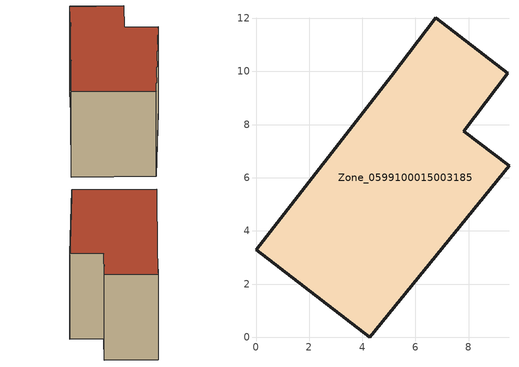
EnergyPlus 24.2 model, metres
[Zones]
Zone_0599100015003185
 floor ground (C_G): 5.08,9.83 6.76,12.02 9.48,9.93 7.82,7.76 9.52,6.45 4.28,0 0,3.29 z2.53
 wall outside (C_F): 7.82,7.76 9.48,9.93 6.76,12.02 5.08,9.83 0,3.29 4.28,0 9.52,6.45 7.82,7.76 z2.53:8.78
 roof outside (C_R): 4.28,0 9.52,6.45 7.82,7.76 9.48,9.93 6.76,12.02 5.08,9.83 0,3.29 z8.78
[BUILDING]
Pand.0599100015003185: North Axis=0; Terrain=City; Loads Convergence Tolerance Value=0.04; Temperature Convergence Tolerance Value=0.4; Solar Distribution=FullExterior; Maximum Number of Warmup Days=25; Minimum Number of Warmup Days=1
[Site:Location]
Rotterdam.The.Hague.AP_ZH_NLD Design_Conditions: Latitude=51.96; Longitude=4.45; Time Zone=1; Elevation=-4.5
[SITE:GROUNDTEMPERATURE:BUILDINGSURFACE]
18, 18, 18, 18, 18, 18, 18, 18, 18, 18, 18, 18
[MATERIAL] Thermal Absorptance=0.9; Solar Absorptance=0.7; Visible Absorptance=0.7
Name | Roughness | Thickness | Conductivity | Density | Specific Heat
G.TI.1946 | MediumSmooth | 0.15 | 1 | 540 | 1210
F.TI.1946 | Rough | 0.3 | 0.857143 | 1920 | 840
R.TI.1946 | MediumRough | 0.2 | 0.1 | 1500 | 1000
[CONSTRUCTION]
C_G: G.TI.1946
C_F: F.TI.1946
C_R: R.TI.1946
[ZONE]
Zone_0599100015003185: Type=1; Multiplier=1; Ceiling Height=Autocalculate; Volume=Autocalculate; Floor Area=autocalculate; Part of Total Floor Area=Yes
[ZONEINFILTRATION:DESIGNFLOWRATE]
Infil_Zone_0599100015003185: Zone or ZoneList or Space or SpaceList=Zone_0599100015003185; Schedule=AlwaysOn; Design Flow Rate Calculation Method=Flow/Area; Flow Rate per Floor Area=0.003; Constant Term Coefficient=1; Temperature Term Coefficient=0; Velocity Term Coefficient=0; Velocity Squared Term Coefficient=0
[HVACTEMPLATE:ZONE:IDEALLOADSAIRSYSTEM]
Zone_0599100015003185: Maximum Heating Supply Air Temperature=50; Minimum Cooling Supply Air Temperature=13; Maximum Heating Supply Air Humidity Ratio=0.0156; Minimum Cooling Supply Air Humidity Ratio=0.0077; Heating Limit=NoLimit; Cooling Limit=NoLimit; Dehumidification Control Type=ConstantSensibleHeatRatio; Cooling Sensible Heat Ratio=0.7; Dehumidification Setpoint=60; Humidification Control Type=None; Humidification Setpoint=30; Outdoor Air Method=None; Outdoor Air Flow Rate per Person=0.00944; Outdoor Air Flow Rate per Zone Floor Area=0; Outdoor Air Flow Rate per Zone=0; Demand Controlled Ventilation Type=None; Outdoor Air Economizer Type=NoEconomizer; Heat Recovery Type=None; Sensible Heat Recovery Effectiveness=0.7; Latent Heat Recovery Effectiveness=0.65
[ZONECONTROL:THERMOSTAT]
ThermostatControl_Zone_0599100015003185: Zone or ZoneList=Zone_0599100015003185; Control Type Schedule=DualSetpointControlType; Control 1=Thermostat_Zone_0599100015003185; Temperature Difference Between Cutout And Setpoint=0
[THERMOSTATSETPOINT:DUALSETPOINT]
Thermostat_Zone_0599100015003185: Heating Setpoint Temperature Schedule=HeatingSetpoint_Zone_0599100015003185; Cooling Setpoint Temperature Schedule=CoolingSetpoint_Zone_0599100015003185
[SCHEDULE:COMPACT]
HeatingSetpoint_Zone_0599100015003185: Through: 12/31, For: AllDays, Until: 24:00, 21
CoolingSetpoint_Zone_0599100015003185: Through: 12/31, For: AllDays, Until: 24:00, 24
DualSetpointControlType: Through: 12/31, For: AllDays, Until: 24:00, 4
AlwaysOn: Through: 12/31, For: AllDays, Until: 24:00, 1
